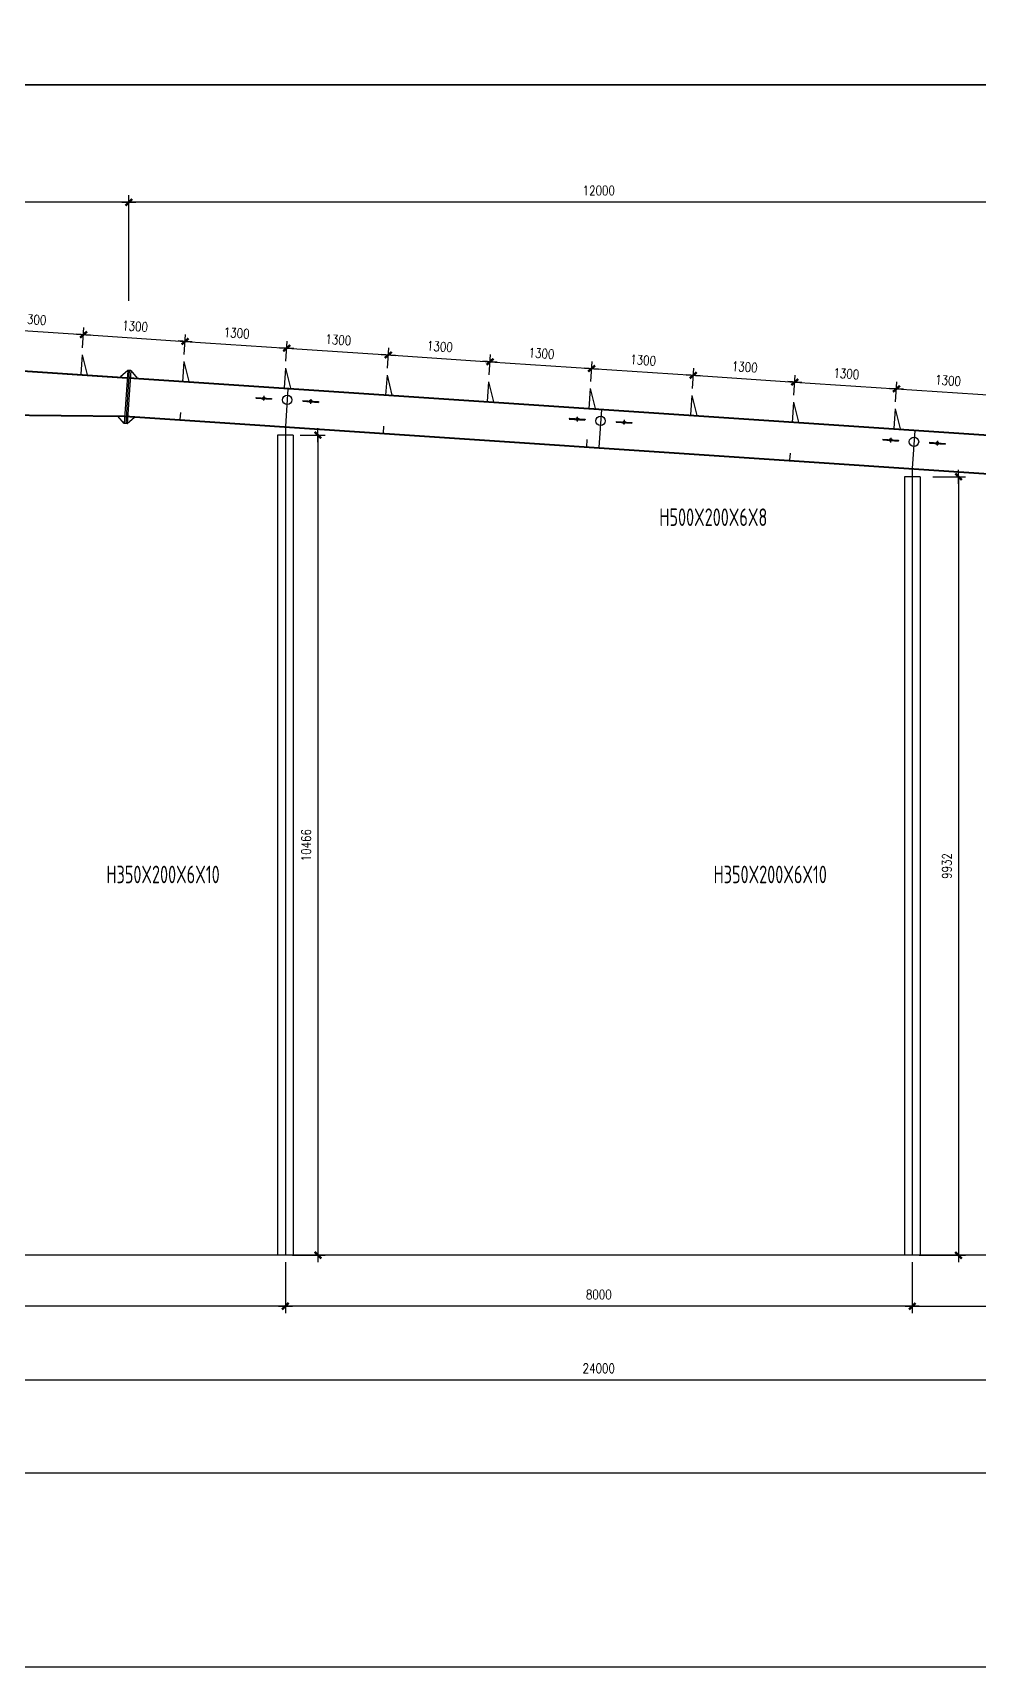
# Model space of a CAD drawing. Header units: millimetres. Extents: x 2451220 to 4527627, y -5186613 to -1639140.
# Drawn here: x 2514538 to 2526608, y -1695635 to -1674777 of the extents above; entities that cross this region are included whole.
import ezdxf

# ---------------------------------------------------------------- set-up
doc = ezdxf.new("R2010")
doc.units = ezdxf.units.MM
doc.header["$LTSCALE"] = 1000
doc.header["$PDMODE"] = 34
doc.styles.add('DIM_FONT', font='simplex.shx', dxfattribs={"width": 0.8, "bigfont": 'hztxt.shx'})
doc.styles.get("Standard").update_dxf_attribs({"font": 'txt', "bigfont": 'gbcbig.shx'})
doc.styles.add('TSSD_Label', font='Tssdeng.shx', dxfattribs={"width": 0.7, "bigfont": 'hztxt.shx'})
doc.dimstyles.get("Standard").update_dxf_attribs({"dimscale": 100, "dimtxt": 3.5, "dimasz": 1, "dimexe": 2.5, "dimexo": 3, "dimgap": 1.5, "dimtad": 1, "dimdec": 0, "dimzin": 0, "dimdsep": 46, "dimtxsty": 'Standard', "dimblk": 'ARCHTICK', "dimcen": 0.09, "dimadec": 0, "dimazin": 0, "dimtfac": 1, "dimtdec": 0, "dimtix": 1, "dimtmove": 2, "dimatfit": 3, "dimldrblk": 'ARCHTICK', "dimfxl": 1, "dimtolj": 1, "dimtzin": 0, "dimarcsym": 0})
doc.dimstyles.new('WGH(1)', dxfattribs={"dimscale": 1.2, "dimtxt": 100, "dimasz": 0.5, "dimexe": 75, "dimexo": 75, "dimgap": 75, "dimtad": 1, "dimdec": 0, "dimzin": 0, "dimdsep": 46, "dimtxsty": 'DIM_FONT', "dimblk1": '_DIMX', "dimblk2": '_DIMX', "dimsah": 1, "dimcen": 0.09, "dimclrd": 3, "dimclre": 3, "dimclrt": 7, "dimadec": 0, "dimazin": 0, "dimtfac": 1, "dimtdec": 0, "dimtix": 1, "dimtmove": 2, "dimatfit": 3, "dimldrblk": '_DIMX', "dimfxl": 1, "dimtolj": 1, "dimtzin": 0, "dimarcsym": 0})

# ---------------------------------------------------------------- blocks, each defined once
blk = doc.blocks.new('_DIMX')
blk.add_line((-150, 0), (150, 0))
at = {"const_width": 50}
blk.add_lwpolyline([(-70, -70), (70, 70)], dxfattribs=at)
blk = doc.blocks.new('*D88')
at = {"color": 3, "lineweight": -2}
for p, q in [((2515764, -1678199), (2515764, -1676851)), ((2527764, -1676941), (2515765, -1676941)), ((2527764, -1679187), (2527764, -1676851))]:
    blk.add_line(p, q, dxfattribs=at)
at = {"layer": 'Defpoints', "color": 0}
for p in [(2515764, -1676941), (2515764, -1678289), (2527764, -1679277)]:
    blk.add_point(p, dxfattribs=at)
at = {"color": 3, "lineweight": -2, "xscale": 0.6, "yscale": 0.6, "zscale": 0.6, "rotation": 180}
blk.add_blockref('_DIMX', (2515764, -1676941), dxfattribs=at)
at = {"color": 3, "lineweight": -2, "xscale": 0.6, "yscale": 0.6, "zscale": 0.6}
blk.add_blockref('_DIMX', (2527764, -1676941), dxfattribs=at)
at = {"color": 7, "insert": (2521764, -1676791), "char_height": 120, "attachment_point": 5, "style": 'DIM_FONT'}
blk.add_mtext('\\A1;12000', dxfattribs=at)
blk = doc.blocks.new('*D1091')
at = {"color": 3, "lineweight": -2}
for p, q in [((2509764, -1678687), (2509764, -1676851)), ((2515764, -1676941), (2509765, -1676941)), ((2515764, -1678109), (2515764, -1676851))]:
    blk.add_line(p, q, dxfattribs=at)
at = {"layer": 'Defpoints', "color": 0}
for p in [(2509764, -1676941), (2515764, -1678199), (2509764, -1678777)]:
    blk.add_point(p, dxfattribs=at)
at = {"color": 3, "lineweight": -2, "xscale": 0.6, "yscale": 0.6, "zscale": 0.6, "rotation": 180}
blk.add_blockref('_DIMX', (2509764, -1676941), dxfattribs=at)
at = {"color": 3, "lineweight": -2, "xscale": 0.6, "yscale": 0.6, "zscale": 0.6}
blk.add_blockref('_DIMX', (2515764, -1676941), dxfattribs=at)
at = {"color": 7, "insert": (2512764, -1676791), "char_height": 120, "attachment_point": 5, "style": 'DIM_FONT'}
blk.add_mtext('\\A1;6000', dxfattribs=at)
blk = doc.blocks.new('*D89')
at = {"color": 3, "lineweight": -2}
for p, q in [((2509764, -1690467), (2509764, -1692060)), ((2533764, -1690467), (2533764, -1692060)), ((2533764, -1691970), (2509765, -1691970))]:
    blk.add_line(p, q, dxfattribs=at)
at = {"layer": 'Defpoints', "color": 0}
for p in [(2509764, -1690377), (2533764, -1690377), (2509764, -1691970)]:
    blk.add_point(p, dxfattribs=at)
at = {"color": 3, "lineweight": -2, "xscale": 0.6, "yscale": 0.6, "zscale": 0.6, "rotation": 180}
blk.add_blockref('_DIMX', (2509764, -1691970), dxfattribs=at)
at = {"color": 3, "lineweight": -2, "xscale": 0.6, "yscale": 0.6, "zscale": 0.6}
blk.add_blockref('_DIMX', (2533764, -1691970), dxfattribs=at)
at = {"color": 7, "insert": (2521764, -1691820), "char_height": 120, "attachment_point": 5, "style": 'DIM_FONT'}
blk.add_mtext('\\A1;24000', dxfattribs=at)
blk = doc.blocks.new('*D1092')
at = {"color": 3, "lineweight": -2}
for p, q in [((2526029, -1680444), (2526446, -1680444)), ((2526356, -1680445), (2526356, -1690376)), ((2525854, -1690377), (2526446, -1690377))]:
    blk.add_line(p, q, dxfattribs=at)
at = {"layer": 'Defpoints', "color": 0}
for p in [(2525939, -1680444), (2525764, -1690377), (2526356, -1690377)]:
    blk.add_point(p, dxfattribs=at)
at = {"color": 3, "lineweight": -2, "xscale": 0.6, "yscale": 0.6, "zscale": 0.6}
for p, rotation in [((2526356, -1680444), 90), ((2526356, -1690377), 270)]:
    blk.add_blockref('_DIMX', p, dxfattribs=dict(at, rotation=rotation))
at = {"color": 7, "insert": (2526206, -1685410), "char_height": 120, "attachment_point": 5, "rotation": 90, "style": 'DIM_FONT'}
blk.add_mtext('\\A1;9932', dxfattribs=at)
blk = doc.blocks.new('*D1093')
at = {"color": 3, "lineweight": -2}
for p, q in [((2517954, -1679911), (2518269, -1679911)), ((2518179, -1679912), (2518179, -1690376)), ((2517854, -1690377), (2518269, -1690377))]:
    blk.add_line(p, q, dxfattribs=at)
at = {"layer": 'Defpoints', "color": 0}
for p in [(2517864, -1679911), (2517764, -1690377), (2518179, -1690377)]:
    blk.add_point(p, dxfattribs=at)
at = {"color": 3, "lineweight": -2, "xscale": 0.6, "yscale": 0.6, "zscale": 0.6}
for p, rotation in [((2518179, -1679911), 90), ((2518179, -1690377), 270)]:
    blk.add_blockref('_DIMX', p, dxfattribs=dict(at, rotation=rotation))
at = {"color": 7, "insert": (2518029, -1685144), "char_height": 120, "attachment_point": 5, "rotation": 90, "style": 'DIM_FONT'}
blk.add_mtext('\\A1;10466', dxfattribs=at)
blk = doc.blocks.new('*D90')
at = {"color": 3, "lineweight": -2}
for p, q in [((2517764, -1690467), (2517764, -1691117)), ((2525764, -1690467), (2525764, -1691117)), ((2525764, -1691027), (2517765, -1691027))]:
    blk.add_line(p, q, dxfattribs=at)
at = {"layer": 'Defpoints', "color": 0}
for p in [(2517764, -1690377), (2525764, -1690377), (2517764, -1691027)]:
    blk.add_point(p, dxfattribs=at)
at = {"color": 3, "lineweight": -2, "xscale": 0.6, "yscale": 0.6, "zscale": 0.6, "rotation": 180}
blk.add_blockref('_DIMX', (2517764, -1691027), dxfattribs=at)
at = {"color": 3, "lineweight": -2, "xscale": 0.6, "yscale": 0.6, "zscale": 0.6}
blk.add_blockref('_DIMX', (2525764, -1691027), dxfattribs=at)
at = {"color": 7, "insert": (2521764, -1690877), "char_height": 120, "attachment_point": 5, "style": 'DIM_FONT'}
blk.add_mtext('\\A1;8000', dxfattribs=at)
blk = doc.blocks.new('*D91')
at = {"color": 3, "lineweight": -2}
for p, q in [((2525764, -1690557), (2525764, -1691117)), ((2533764, -1690557), (2533764, -1691117)), ((2525765, -1691027), (2533764, -1691027))]:
    blk.add_line(p, q, dxfattribs=at)
at = {"layer": 'Defpoints', "color": 0}
for p in [(2525764, -1690467), (2533764, -1690467), (2533764, -1691027)]:
    blk.add_point(p, dxfattribs=at)
at = {"color": 3, "lineweight": -2, "xscale": 0.6, "yscale": 0.6, "zscale": 0.6, "rotation": 180}
blk.add_blockref('_DIMX', (2525764, -1691027), dxfattribs=at)
at = {"color": 3, "lineweight": -2, "xscale": 0.6, "yscale": 0.6, "zscale": 0.6}
blk.add_blockref('_DIMX', (2533764, -1691027), dxfattribs=at)
at = {"color": 7, "insert": (2529764, -1690877), "char_height": 120, "attachment_point": 5, "style": 'DIM_FONT'}
blk.add_mtext('\\A1;8000', dxfattribs=at)
blk = doc.blocks.new('*D92')
at = {"color": 3, "lineweight": -2}
for p, q in [((2509764, -1690467), (2509764, -1691117)), ((2517764, -1690467), (2517764, -1691117)), ((2517764, -1691027), (2509765, -1691027))]:
    blk.add_line(p, q, dxfattribs=at)
at = {"layer": 'Defpoints', "color": 0}
for p in [(2509764, -1690377), (2517764, -1690377), (2509764, -1691027)]:
    blk.add_point(p, dxfattribs=at)
at = {"color": 3, "lineweight": -2, "xscale": 0.6, "yscale": 0.6, "zscale": 0.6, "rotation": 180}
blk.add_blockref('_DIMX', (2509764, -1691027), dxfattribs=at)
at = {"color": 3, "lineweight": -2, "xscale": 0.6, "yscale": 0.6, "zscale": 0.6}
blk.add_blockref('_DIMX', (2517764, -1691027), dxfattribs=at)
at = {"color": 7, "insert": (2513764, -1690877), "char_height": 120, "attachment_point": 5, "style": 'DIM_FONT'}
blk.add_mtext('\\A1;8000', dxfattribs=at)
blk = doc.blocks.new('*D1096')
at = {"color": 3, "lineweight": -2}
for p, q in [((2513878, -1678710), (2513895, -1678453)), ((2513890, -1678543), (2515186, -1678629)), ((2515175, -1678796), (2515192, -1678539))]:
    blk.add_line(p, q, dxfattribs=at)
at = {"layer": 'Defpoints', "color": 0}
for p in [(2515186, -1678629), (2513872, -1678800), (2515169, -1678886)]:
    blk.add_point(p, dxfattribs=at)
at = {"color": 3, "lineweight": -2, "xscale": 0.6, "yscale": 0.6, "zscale": 0.6}
for p, rotation in [((2513889, -1678543), 176.1859251763582), ((2515186, -1678629), 356.1859251763582)]:
    blk.add_blockref('_DIMX', p, dxfattribs=dict(at, rotation=rotation))
at = {"color": 7, "insert": (2514548, -1678436), "char_height": 120, "attachment_point": 5, "rotation": 356.1859, "style": 'DIM_FONT'}
blk.add_mtext('\\A1;1300', dxfattribs=at)
blk = doc.blocks.new('*D1097')
at = {"color": 3, "lineweight": -2}
for p, q in [((2515175, -1678796), (2515192, -1678539)), ((2515187, -1678629), (2516483, -1678716)), ((2516472, -1678883), (2516489, -1678626))]:
    blk.add_line(p, q, dxfattribs=at)
at = {"layer": 'Defpoints', "color": 0}
for p in [(2516483, -1678716), (2515169, -1678886), (2516466, -1678973)]:
    blk.add_point(p, dxfattribs=at)
at = {"color": 3, "lineweight": -2, "xscale": 0.6, "yscale": 0.6, "zscale": 0.6}
for p, rotation in [((2515186, -1678629), 176.1859251763582), ((2516483, -1678716), 356.1859251763582)]:
    blk.add_blockref('_DIMX', p, dxfattribs=dict(at, rotation=rotation))
at = {"color": 7, "insert": (2515845, -1678523), "char_height": 120, "attachment_point": 5, "rotation": 356.1859, "style": 'DIM_FONT'}
blk.add_mtext('\\A1;1300', dxfattribs=at)
blk = doc.blocks.new('*D1098')
at = {"color": 3, "lineweight": -2}
for p, q in [((2516472, -1678883), (2516489, -1678626)), ((2516484, -1678716), (2517780, -1678802)), ((2517769, -1678969), (2517786, -1678712))]:
    blk.add_line(p, q, dxfattribs=at)
at = {"layer": 'Defpoints', "color": 0}
for p in [(2517780, -1678802), (2516466, -1678973), (2517763, -1679059)]:
    blk.add_point(p, dxfattribs=at)
at = {"color": 3, "lineweight": -2, "xscale": 0.6, "yscale": 0.6, "zscale": 0.6}
for p, rotation in [((2516483, -1678716), 176.1859251763582), ((2517780, -1678802), 356.1859251763582)]:
    blk.add_blockref('_DIMX', p, dxfattribs=dict(at, rotation=rotation))
at = {"color": 7, "insert": (2517142, -1678609), "char_height": 120, "attachment_point": 5, "rotation": 356.1859, "style": 'DIM_FONT'}
blk.add_mtext('\\A1;1300', dxfattribs=at)
blk = doc.blocks.new('*D1099')
at = {"color": 3, "lineweight": -2}
for p, q in [((2517769, -1678969), (2517786, -1678712)), ((2517781, -1678802), (2519077, -1678889)), ((2519066, -1679056), (2519083, -1678799))]:
    blk.add_line(p, q, dxfattribs=at)
at = {"layer": 'Defpoints', "color": 0}
for p in [(2517763, -1679059), (2519077, -1678889), (2519060, -1679146)]:
    blk.add_point(p, dxfattribs=at)
at = {"color": 3, "lineweight": -2, "xscale": 0.6, "yscale": 0.6, "zscale": 0.6}
for p, rotation in [((2517780, -1678802), 176.1859251763582), ((2519077, -1678889), 356.1859251763582)]:
    blk.add_blockref('_DIMX', p, dxfattribs=dict(at, rotation=rotation))
at = {"color": 7, "insert": (2518439, -1678696), "char_height": 120, "attachment_point": 5, "rotation": 356.1859, "style": 'DIM_FONT'}
blk.add_mtext('\\A1;1300', dxfattribs=at)
blk = doc.blocks.new('*D1100')
at = {"color": 3, "lineweight": -2}
for p, q in [((2519066, -1679056), (2519083, -1678799)), ((2519078, -1678889), (2520374, -1678975)), ((2520363, -1679142), (2520381, -1678885))]:
    blk.add_line(p, q, dxfattribs=at)
at = {"layer": 'Defpoints', "color": 0}
for p in [(2520375, -1678975), (2519060, -1679146), (2520357, -1679232)]:
    blk.add_point(p, dxfattribs=at)
at = {"color": 3, "lineweight": -2, "xscale": 0.6, "yscale": 0.6, "zscale": 0.6}
for p, rotation in [((2519077, -1678889), 176.1859251763582), ((2520375, -1678975), 356.1859251763582)]:
    blk.add_blockref('_DIMX', p, dxfattribs=dict(at, rotation=rotation))
at = {"color": 7, "insert": (2519736, -1678782), "char_height": 120, "attachment_point": 5, "rotation": 356.1859, "style": 'DIM_FONT'}
blk.add_mtext('\\A1;1300', dxfattribs=at)
blk = doc.blocks.new('*D1101')
at = {"color": 3, "lineweight": -2}
for p, q in [((2520363, -1679142), (2520381, -1678885)), ((2520375, -1678975), (2521671, -1679062)), ((2521661, -1679229), (2521678, -1678972))]:
    blk.add_line(p, q, dxfattribs=at)
at = {"layer": 'Defpoints', "color": 0}
for p in [(2521672, -1679062), (2520357, -1679232), (2521655, -1679319)]:
    blk.add_point(p, dxfattribs=at)
at = {"color": 3, "lineweight": -2, "xscale": 0.6, "yscale": 0.6, "zscale": 0.6}
for p, rotation in [((2520375, -1678975), 176.1859251763582), ((2521672, -1679062), 356.1859251763582)]:
    blk.add_blockref('_DIMX', p, dxfattribs=dict(at, rotation=rotation))
at = {"color": 7, "insert": (2521033, -1678869), "char_height": 120, "attachment_point": 5, "rotation": 356.1859, "style": 'DIM_FONT'}
blk.add_mtext('\\A1;1300', dxfattribs=at)
blk = doc.blocks.new('*D1102')
at = {"color": 3, "lineweight": -2}
for p, q in [((2521661, -1679229), (2521678, -1678972)), ((2521672, -1679062), (2522968, -1679148)), ((2522958, -1679315), (2522975, -1679058))]:
    blk.add_line(p, q, dxfattribs=at)
at = {"layer": 'Defpoints', "color": 0}
for p in [(2522969, -1679148), (2521655, -1679319), (2522952, -1679405)]:
    blk.add_point(p, dxfattribs=at)
at = {"color": 3, "lineweight": -2, "xscale": 0.6, "yscale": 0.6, "zscale": 0.6}
for p, rotation in [((2521672, -1679062), 176.1859251763582), ((2522969, -1679148), 356.1859251763582)]:
    blk.add_blockref('_DIMX', p, dxfattribs=dict(at, rotation=rotation))
at = {"color": 7, "insert": (2522330, -1678955), "char_height": 120, "attachment_point": 5, "rotation": 356.1859, "style": 'DIM_FONT'}
blk.add_mtext('\\A1;1300', dxfattribs=at)
blk = doc.blocks.new('*D1103')
at = {"color": 3, "lineweight": -2}
for p, q in [((2522958, -1679315), (2522975, -1679058)), ((2522969, -1679148), (2524265, -1679235)), ((2524255, -1679402), (2524272, -1679145))]:
    blk.add_line(p, q, dxfattribs=at)
at = {"layer": 'Defpoints', "color": 0}
for p in [(2524266, -1679235), (2522952, -1679405), (2524249, -1679492)]:
    blk.add_point(p, dxfattribs=at)
at = {"color": 3, "lineweight": -2, "xscale": 0.6, "yscale": 0.6, "zscale": 0.6}
for p, rotation in [((2522969, -1679148), 176.1859251763582), ((2524266, -1679235), 356.1859251763582)]:
    blk.add_blockref('_DIMX', p, dxfattribs=dict(at, rotation=rotation))
at = {"color": 7, "insert": (2523627, -1679042), "char_height": 120, "attachment_point": 5, "rotation": 356.1859, "style": 'DIM_FONT'}
blk.add_mtext('\\A1;1300', dxfattribs=at)
blk = doc.blocks.new('*D1104')
at = {"color": 3, "lineweight": -2}
for p, q in [((2524255, -1679402), (2524272, -1679145)), ((2524267, -1679235), (2525562, -1679321)), ((2525552, -1679488), (2525569, -1679231))]:
    blk.add_line(p, q, dxfattribs=at)
at = {"layer": 'Defpoints', "color": 0}
for p in [(2524249, -1679492), (2525563, -1679321), (2525546, -1679578)]:
    blk.add_point(p, dxfattribs=at)
at = {"color": 3, "lineweight": -2, "xscale": 0.6, "yscale": 0.6, "zscale": 0.6}
for p, rotation in [((2524266, -1679235), 176.1859251763582), ((2525563, -1679321), 356.1859251763582)]:
    blk.add_blockref('_DIMX', p, dxfattribs=dict(at, rotation=rotation))
at = {"color": 7, "insert": (2524924, -1679128), "char_height": 120, "attachment_point": 5, "rotation": 356.1859, "style": 'DIM_FONT'}
blk.add_mtext('\\A1;1300', dxfattribs=at)
blk = doc.blocks.new('*D1105')
at = {"color": 3, "lineweight": -2}
for p, q in [((2525552, -1679488), (2525569, -1679231)), ((2525564, -1679321), (2526860, -1679408)), ((2526849, -1679575), (2526866, -1679318))]:
    blk.add_line(p, q, dxfattribs=at)
at = {"layer": 'Defpoints', "color": 0}
for p in [(2526860, -1679408), (2525546, -1679578), (2526843, -1679665)]:
    blk.add_point(p, dxfattribs=at)
at = {"color": 3, "lineweight": -2, "xscale": 0.6, "yscale": 0.6, "zscale": 0.6}
for p, rotation in [((2525563, -1679321), 176.1859251763582), ((2526860, -1679408), 356.1859251763582)]:
    blk.add_blockref('_DIMX', p, dxfattribs=dict(at, rotation=rotation))
at = {"color": 7, "insert": (2526222, -1679215), "char_height": 120, "attachment_point": 5, "rotation": 356.1859, "style": 'DIM_FONT'}
blk.add_mtext('\\A1;1300', dxfattribs=at)
blk = doc.blocks.new('*D102')
at = {"color": 3, "lineweight": -2}
for p, q in [((2485764, -1691594), (2485764, -1693244)), ((2533764, -1691594), (2533764, -1693244)), ((2485765, -1693154), (2533764, -1693154))]:
    blk.add_line(p, q, dxfattribs=at)
at = {"layer": 'Defpoints', "color": 0}
for p in [(2485764, -1691504), (2533764, -1691504), (2533764, -1693154)]:
    blk.add_point(p, dxfattribs=at)
at = {"color": 3, "lineweight": -2, "xscale": 0.6, "yscale": 0.6, "zscale": 0.6, "rotation": 180}
blk.add_blockref('_DIMX', (2485764, -1693154), dxfattribs=at)
at = {"color": 3, "lineweight": -2, "xscale": 0.6, "yscale": 0.6, "zscale": 0.6}
blk.add_blockref('_DIMX', (2533764, -1693154), dxfattribs=at)
at = {"color": 7, "insert": (2509764, -1693004), "char_height": 120, "attachment_point": 5, "style": 'DIM_FONT'}
blk.add_mtext('\\A1;48000', dxfattribs=at)

msp = doc.modelspace()

# ---------------------------------------------------------------- linework, layer by layer
for p, q in [((2509763.6, -1678786.5), (2515745.7, -1679185.3)), ((2509764.3, -1678776.5), (2515746.4, -1679175.3)), ((2515169, -1678886.3), (2515152.4, -1679135.7)), ((2515169, -1678886.3), (2515232.2, -1679141)), ((2516466.1, -1678972.7), (2516448.9, -1679230.2)), ((2516466.1, -1678972.7), (2516529.3, -1679227.5)), ((2517763.2, -1679059.2), (2517746.6, -1679308.7)), ((2517763.2, -1679059.2), (2517826.4, -1679314)), ((2515752.3, -1679085.5), (2515656.6, -1679169.3)), ((2515752.3, -1679085.5), (2515707.1, -1679764)), ((2515770.3, -1679086.7), (2515725.1, -1679765.2)), ((2515788.3, -1679087.9), (2515743, -1679766.4)), ((2515788.3, -1679087.9), (2515752.3, -1679085.5)), ((2515763.8, -1679184.5), (2527745.8, -1679983.3)), ((2515764.3, -1679176.5), (2527746.4, -1679975.3)), ((2515782.3, -1679177.7), (2515764.3, -1679176.5)), ((2515788.3, -1679087.9), (2515872.1, -1679183.7)), ((2519060.3, -1679145.7), (2519043.2, -1679403.1)), ((2519060.3, -1679145.7), (2519123.5, -1679400.5)), ((2520357.5, -1679232.2), (2520340.8, -1679481.6)), ((2520357.5, -1679232.2), (2520420.7, -1679486.9)), ((2517489.7, -1679411.8), (2517485.7, -1679471.7)), ((2517587.8, -1679443.4), (2517587.2, -1679453.4)), ((2517796.5, -1679320), (2517764.3, -1679802.9)), ((2518088.4, -1679451.7), (2518084.4, -1679511.6)), ((2518186.5, -1679483.3), (2518185.8, -1679493.3)), ((2521654.6, -1679318.6), (2521637.4, -1679576.1)), ((2521654.6, -1679318.6), (2521717.8, -1679573.4)), ((2522951.7, -1679405.1), (2522935.1, -1679654.6)), ((2522951.7, -1679405.1), (2523014.9, -1679659.9)), ((2524248.8, -1679491.6), (2524231.7, -1679749)), ((2524248.8, -1679491.6), (2524312, -1679746.4)), ((2510104.3, -1679608.5), (2515713.8, -1679664.2)), ((2510104.3, -1679618.5), (2515713.1, -1679674.2)), ((2515707.1, -1679764), (2515623.3, -1679668.2)), ((2515713.1, -1679674.2), (2527749, -1680476.6)), ((2515713.6, -1679666.2), (2527749.5, -1680468.6)), ((2515838.5, -1679687.4), (2515743, -1679766.4)), ((2516422.7, -1679623.3), (2516416.7, -1679713.1)), ((2521489.7, -1679678.5), (2521485.7, -1679738.3)), ((2521796.5, -1679586.7), (2521764.3, -1680069.6)), ((2525545.9, -1679578.1), (2525529.3, -1679827.5)), ((2525545.9, -1679578.1), (2525609.1, -1679832.8)), ((2515743, -1679766.4), (2515707.1, -1679764)), ((2517664.3, -1679911), (2517664.3, -1690376.5)), ((2517864.3, -1679911), (2517664.3, -1679911)), ((2517764.3, -1679802.9), (2517764.3, -1690376.5)), ((2517864.3, -1679911), (2517864.3, -1690376.5)), ((2519017, -1679796.2), (2519011, -1679886)), ((2521587.8, -1679710.1), (2521587.2, -1679720)), ((2522088.4, -1679718.4), (2522084.4, -1679778.2)), ((2522186.5, -1679750), (2522185.8, -1679760)), ((2525796.5, -1679853.3), (2525764.3, -1680336.3)), ((2521611.2, -1679969.2), (2521605.2, -1680059)), ((2525489.7, -1679945.1), (2525485.7, -1680005)), ((2525587.8, -1679976.7), (2525587.2, -1679986.7)), ((2526088.4, -1679985), (2526084.4, -1680044.9)), ((2526186.5, -1680016.6), (2526185.8, -1680026.6)), ((2524205.5, -1680142.1), (2524199.5, -1680231.9)), ((2525664.3, -1680444.3), (2525664.3, -1690376.5)), ((2525864.3, -1680444.3), (2525664.3, -1680444.3)), ((2525764.3, -1680336.3), (2525764.3, -1690376.5)), ((2525864.3, -1680444.3), (2525864.3, -1690376.5)), ((2533764.3, -1690376.5), (2509764.3, -1690376.5))]:
    msp.add_line(p, q)
at = {"color": 2}
for p, q in [((2517388.3, -1679430.1), (2517387.6, -1679440.1)), ((2517387.6, -1679440.1), (2517587.2, -1679453.4)), ((2517387.9, -1679435.1), (2517587.5, -1679448.4)), ((2517388.3, -1679430.1), (2517587.8, -1679443.4)), ((2517987, -1679470), (2517986.3, -1679480)), ((2517986.3, -1679480), (2518185.8, -1679493.3)), ((2517986.6, -1679475), (2518186.2, -1679488.3)), ((2517987, -1679470), (2518186.5, -1679483.3)), ((2521388.3, -1679696.8), (2521387.6, -1679706.7)), ((2521387.9, -1679701.8), (2521587.5, -1679715.1)), ((2521388.3, -1679696.8), (2521587.8, -1679710.1)), ((2521387.6, -1679706.7), (2521587.2, -1679720)), ((2521987, -1679736.7), (2521986.3, -1679746.7)), ((2521986.3, -1679746.7), (2522185.8, -1679760)), ((2521986.6, -1679741.7), (2522186.2, -1679755)), ((2521987, -1679736.7), (2522186.5, -1679750)), ((2525388.3, -1679963.4), (2525387.6, -1679973.4)), ((2525387.6, -1679973.4), (2525587.2, -1679986.7)), ((2525387.9, -1679968.4), (2525587.5, -1679981.7)), ((2525388.3, -1679963.4), (2525587.8, -1679976.7)), ((2525987, -1680003.3), (2525986.3, -1680013.3)), ((2525986.3, -1680013.3), (2526185.8, -1680026.6)), ((2525986.6, -1680008.3), (2526186.2, -1680021.6)), ((2525987, -1680003.3), (2526186.5, -1680016.6))]:
    msp.add_line(p, q, dxfattribs=at)
for points in [[(2482202.1, -1657697.8), (2537948.3, -1657697.8), (2537948.3, -1675441.9), (2482202.1, -1675441.9)], [(2482202.1, -1675441.9), (2537951.1, -1675441.9), (2537951.1, -1695634.7), (2482202.1, -1695634.7)]]:
    msp.add_lwpolyline(points, close=True)
for points in [[(2517498.7, -1679427.4), (2517496.7, -1679457.4), (2517476.7, -1679456), (2517478.7, -1679426.1), (2517498.7, -1679427.4)], [(2518097.4, -1679467.3), (2518095.4, -1679497.3), (2518075.4, -1679495.9), (2518077.4, -1679466), (2518097.4, -1679467.3)], [(2521498.7, -1679694.1), (2521496.7, -1679724), (2521476.7, -1679722.7), (2521478.7, -1679692.8), (2521498.7, -1679694.1)], [(2522097.4, -1679734), (2522095.4, -1679763.9), (2522075.4, -1679762.6), (2522077.4, -1679732.7), (2522097.4, -1679734)], [(2525498.7, -1679960.8), (2525496.7, -1679990.7), (2525476.7, -1679989.4), (2525478.7, -1679959.4), (2525498.7, -1679960.8)], [(2526097.4, -1680000.7), (2526095.4, -1680030.6), (2526075.4, -1680029.3), (2526077.4, -1679999.3), (2526097.4, -1680000.7)]]:
    msp.add_lwpolyline(points, dxfattribs=at)
for centre in [(2517787.2, -1679462.7), (2521787.2, -1679729.4), (2525787.2, -1679996)]:
    msp.add_circle(centre, 60)

# ---------------------------------------------------------------- texts
at = {"color": 0, "style": 'TSSD_Label', "width": 0.7}
for s, p in [('H500X200X6X8', (2522536.4, -1681071.2)), ('H350X200X6X10', (2515478.8, -1685630)), ('H350X200X6X10', (2523229.2, -1685630))]:
    msp.add_text(s, height=224.347, dxfattribs=at).set_placement(p)

# ---------------------------------------------------------------- dimensions: what is measured, and where the dimension line sits
for base, p1, p2, angle, picture, middle in [((2509764.3, -1676940.9), (2515764.3, -1678198.6), (2509764.3, -1678776.5), 180, '*D1091', (2512764.3, -1676790.9)), ((2515764.3, -1676940.9), (2527764.3, -1679276.6), (2515764.3, -1678288.6), 180, '*D88', (2521764.3, -1676790.9)), ((2518179.0489, -1690376.5082), (2517864.311, -1679910.9514), (2517764.311, -1690376.5082), 90, '*D1093', (2518029.0489, -1685143.7298)), ((2526356.1, -1690376.5), (2525939.3, -1680444.3), (2525764.3, -1690376.5), 90, '*D1092', (2526206.1, -1685410.4)), ((2509764.3, -1691969.7), (2533764.3, -1690376.5), (2509764.3, -1690376.5), 180, '*D89', (2521764.3, -1691819.7))]:
    dim = msp.add_linear_dim(base=base, p1=p1, p2=p2, angle=angle, dimstyle='WGH(1)')
    dim.commit()
    dim.dimension.update_dxf_attribs({"geometry": picture, "text_midpoint": middle})
for base, p1, p2, angle, picture, middle in [((2515186.1, -1678629.3), (2513871.9, -1678799.8), (2515169, -1678886.3), 176.18593, '*D1096', (2514547.5, -1678436.4)), ((2516483.2, -1678715.8), (2515169, -1678886.3), (2516466.1, -1678972.7), 176.18593, '*D1097', (2515844.6, -1678522.9)), ((2517780.4, -1678802.2), (2516466.1, -1678972.7), (2517763.2, -1679059.2), 176.18593, '*D1098', (2517141.8, -1678609.3)), ((2519077.5, -1678888.7), (2517763.2, -1679059.2), (2519060.3, -1679145.7), 176.18593, '*D1099', (2518438.9, -1678695.8)), ((2520374.6, -1678975.2), (2519060.3, -1679145.7), (2520357.5, -1679232.2), 176.18593, '*D1100', (2519736, -1678782.3)), ((2521671.7, -1679061.7), (2520357.5, -1679232.2), (2521654.6, -1679318.6), 176.18593, '*D1101', (2521033.1, -1678868.8)), ((2522968.8, -1679148.1), (2521654.6, -1679318.6), (2522951.7, -1679405.1), 176.18593, '*D1102', (2522330.3, -1678955.2)), ((2524266, -1679234.6), (2522951.7, -1679405.1), (2524248.8, -1679491.6), 176.18593, '*D1103', (2523627.4, -1679041.7)), ((2525563.1, -1679321.1), (2524248.8, -1679491.6), (2525545.9, -1679578.1), 176.18593, '*D1104', (2524924.5, -1679128.2)), ((2526860.2, -1679407.6), (2525545.9, -1679578.1), (2526843.1, -1679664.5), 176.18593, '*D1105', (2526221.6, -1679214.7)), ((2509764.3, -1691027.4), (2517764.3, -1690376.5), (2509764.3, -1690376.5), 180, '*D92', (2513764.3, -1690877.4)), ((2517764.3, -1691027.4), (2525764.3, -1690376.5), (2517764.3, -1690376.5), 180, '*D90', (2521764.3, -1690877.4)), ((2533764.3, -1691027.4), (2525764.3, -1690466.5), (2533764.3, -1690466.5), 180, '*D91', (2529764.3, -1690877.4))]:
    dim = msp.add_linear_dim(base=base, p1=p1, p2=p2, angle=angle, dimstyle='Standard', override={"dimscale": 1.2, "dimtxt": 100, "dimasz": 0.5, "dimexe": 75, "dimexo": 75, "dimgap": 75, "dimtxsty": 'DIM_FONT', "dimblk1": '_DIMX', "dimblk2": '_DIMX', "dimsah": 1, "dimclrd": 3, "dimclre": 3, "dimclrt": 7, "dimldrblk": '_DIMX'})
    dim.commit()
    dim.dimension.update_dxf_attribs({"geometry": picture, "text_midpoint": middle})
dim = msp.add_linear_dim(base=(2533764.3, -1693153.9), p1=(2485764.3, -1691503.9), p2=(2533764.3, -1691503.9), dimstyle='WGH(1)')
dim.commit()
dim.dimension.update_dxf_attribs({"geometry": '*D102', "text_midpoint": (2509764.3, -1693003.9)})

doc.saveas('drawing.dxf')
